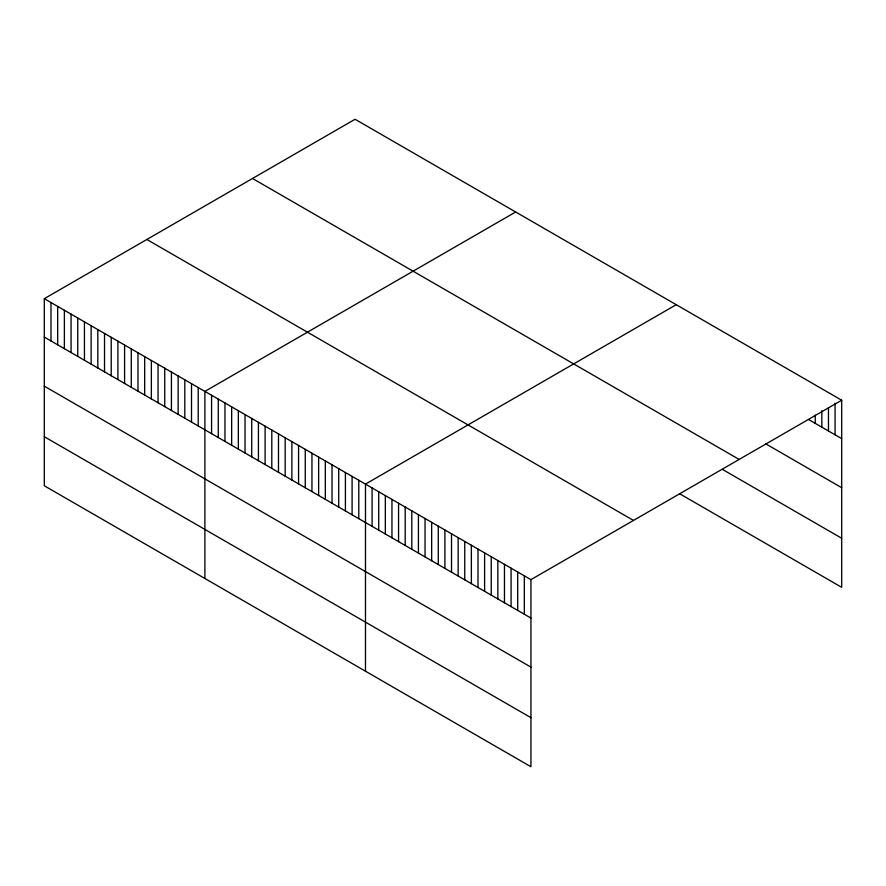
<?xml version="1.0" encoding="UTF-8"?>
<svg xmlns="http://www.w3.org/2000/svg" width="886" height="886" viewBox="0 0 886 886"><rect width="100%" height="100%" fill="white"/><g stroke="black" fill="none" stroke-linecap="round" stroke-linejoin="round"><path stroke-width="1.33" d="M44.3 298.682L530.935 579.643L530.935 766.733L44.3 485.772L44.3 298.682L355.065 119.267L841.7 400.228L841.7 587.318L679.551 493.701M515.652 211.987L204.887 391.402L204.887 578.492M676.24 304.695L365.486 484.11L365.486 671.211M530.935 579.643L841.7 400.228M808.608 419.532L841.7 438.636M765.593 443.753L841.7 487.699M252.51 178.474L739.145 459.435M722.566 469.469L841.7 538.256M146.854 239.475L633.49 520.436M44.3 337.09L530.935 618.051M44.3 386.163L530.935 667.114M44.3 436.709L530.935 717.671M835.077 403.263L835.077 434.816M828.465 407.671L828.465 430.995M821.843 410.716L821.843 427.174M815.231 415.124L815.231 423.353M524.324 575.822L524.324 614.231M517.701 572.002L517.701 610.41M511.078 568.181L511.078 606.589M504.466 564.36L504.466 602.768M497.843 560.539L497.843 598.947M491.232 556.718L491.232 595.126M484.609 552.897L484.609 591.305M477.997 549.076L477.997 587.484M471.374 545.255L471.374 583.664M464.751 541.435L464.751 579.843M458.14 537.614L458.14 576.022M451.517 533.793L451.517 572.201M444.905 529.972L444.905 568.38M438.282 526.151L438.282 564.559M431.659 522.33L431.659 560.738M425.047 518.509L425.047 556.917M418.425 514.688L418.425 553.097M411.813 510.868L411.813 549.276M405.19 507.047L405.19 545.455M398.567 503.226L398.567 541.634M391.955 499.405L391.955 537.813M385.332 495.584L385.332 533.992M378.721 491.763L378.721 530.171M372.098 487.942L372.098 526.35M358.786 480.256L358.786 518.664M352.096 476.391L352.096 514.799M345.407 472.526L345.407 510.934M338.718 468.661L338.718 507.069M332.029 464.796L332.029 503.215M325.328 460.941L325.328 499.35M318.639 457.076L318.639 495.484M311.95 453.211L311.95 491.619M305.26 449.346L305.26 487.754M298.571 445.481L298.571 483.9M291.882 441.616L291.882 480.035M285.181 437.762L285.181 476.17M278.492 433.896L278.492 472.304M271.803 430.031L271.803 468.439M265.113 426.166L265.113 464.574M258.424 422.301L258.424 460.72M251.735 418.447L251.735 456.855M245.034 414.582L245.034 452.99M238.345 410.716L238.345 449.124M231.656 406.851L231.656 445.259M224.966 402.986L224.966 441.405M218.277 399.121L218.277 437.54M211.577 395.267L211.577 433.675M198.198 387.536L198.198 425.945M191.509 383.671L191.509 422.079M184.82 379.806L184.82 418.225M178.13 375.952L178.13 414.36M171.43 372.087L171.43 410.495M164.741 368.222L164.741 406.63M158.051 364.356L158.051 402.765M151.362 360.491L151.362 398.91M144.673 356.626L144.673 395.045M137.972 352.772L137.972 391.18M131.283 348.907L131.283 387.315M124.594 345.042L124.594 383.45M117.904 341.176L117.904 379.585M111.215 337.311L111.215 375.73M104.526 333.457L104.526 371.865M97.825 329.592L97.825 368M91.136 325.727L91.136 364.135M84.447 321.862L84.447 360.27M77.758 317.996L77.758 356.416M71.068 314.131L71.068 352.55M64.379 310.277L64.379 348.685M57.679 306.412L57.679 344.82M50.989 302.547L50.989 340.955"/></g></svg>
